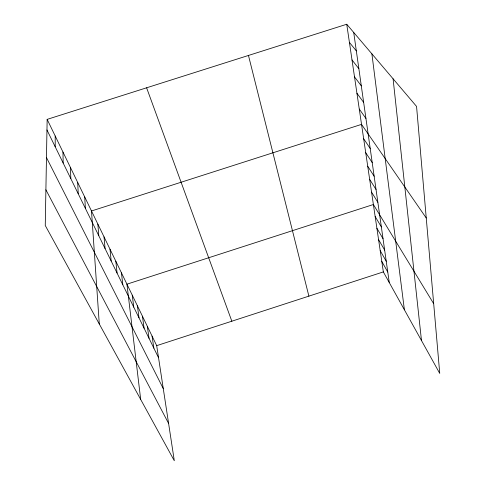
<?xml version="1.0" encoding="UTF-8"?>
<svg xmlns="http://www.w3.org/2000/svg" width="485" height="485" viewBox="0 0 485 485"><rect width="100%" height="100%" fill="white"/><g stroke="black" fill="none" stroke-linecap="round" stroke-linejoin="round"><path stroke-width="0.73" d="M47.154 119.377L45.257 225.501L174.309 460.75L156.697 345.653L47.154 119.377L346.733 24.25L416.56 106.427L439.743 373.42L383.344 271.909L346.733 24.25M156.697 345.653L383.344 271.909M349.418 42.413L356.336 50.901M352.013 59.946L358.864 68.688M354.511 76.879L361.301 85.851M356.93 93.241L363.659 102.426M359.27 109.07L365.939 118.443M426.248 218.001L361.537 124.378L91.501 210.975L99.286 323.986M363.665 138.771L370.207 148.477M365.726 152.726L372.207 162.572M367.727 166.258L374.153 176.231M369.667 179.389L376.033 189.477M371.552 192.139L377.863 202.324M433.687 303.695L373.383 204.518L126.937 284.174L140.686 399.458M375.16 216.546L381.355 226.913M376.887 228.241L383.029 238.681M378.567 239.608L384.654 250.121M380.204 250.666L386.236 261.239M381.792 261.433L387.776 272.055M45.893 189.774L168.604 423.453M46.469 157.552L163.269 388.582M46.96 129.956L158.546 357.736M146.609 87.791L231.836 321.203M248.465 55.454L308.89 296.135M152.072 336.099L153.86 348.175M147.319 326.284L149.047 338.342M353.711 32.465L389.267 282.579M142.438 316.196L144.094 328.236M137.419 305.823L139.001 317.833M371.892 53.853L404.393 309.8M132.253 295.153L133.757 307.132M121.462 272.873L122.802 284.768M393.086 78.8L421.483 340.555M115.83 261.233L117.073 273.067M110.022 249.241L111.162 261.009M104.039 236.88L105.069 248.575M97.867 224.131L98.782 235.74M84.723 196.983L85.378 208.38M77.715 182.512L78.23 193.782M70.47 167.543L70.822 178.668M62.971 152.047L63.159 163.015M55.205 136L55.205 146.785"/></g></svg>
